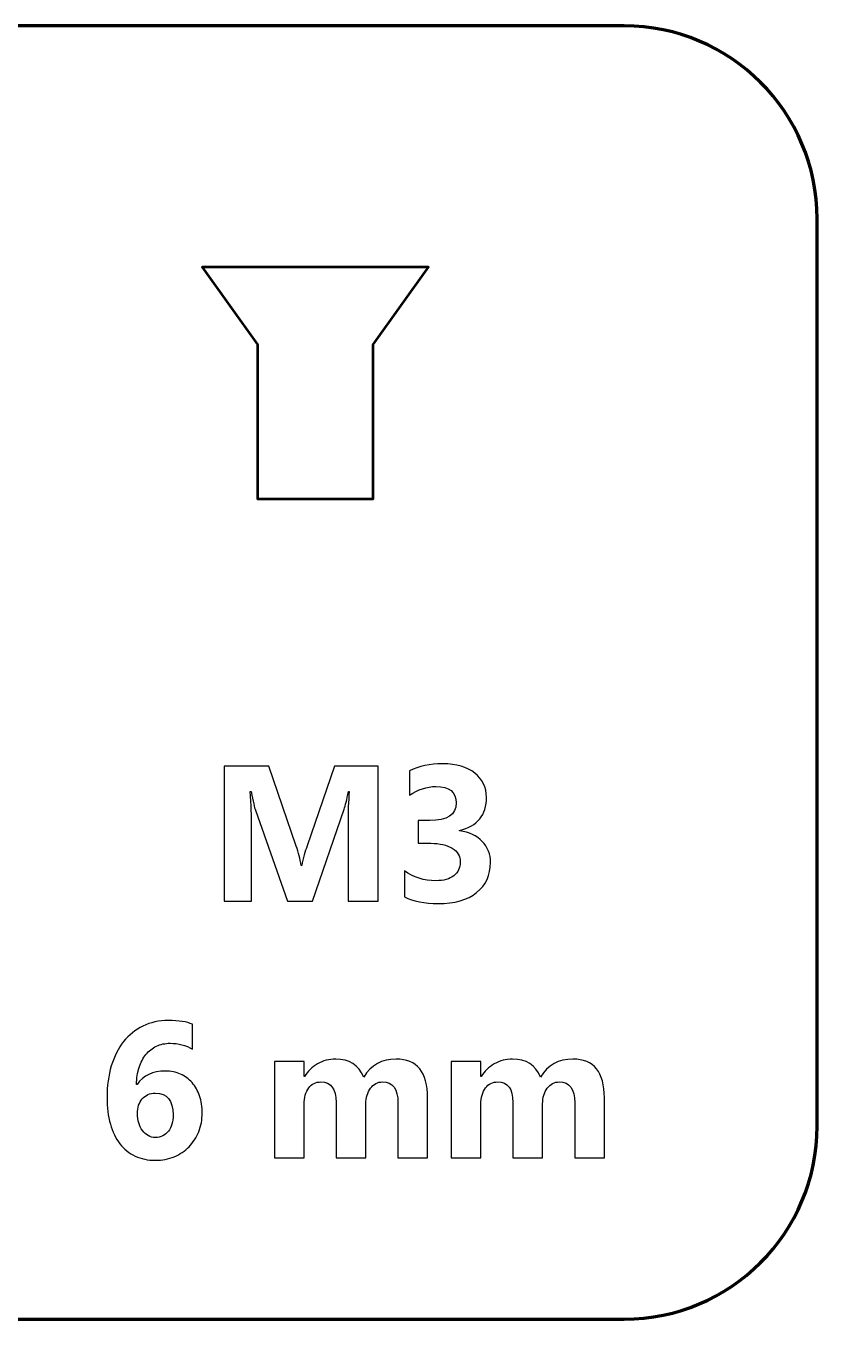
# Model space of a CAD drawing. Header units: centimetres. Extents: x -8 to 8, y -13.2 to 10.
# Drawn here: x -3.75 to -1.7, y 3.95 to 7.3 of the extents above; entities that cross this region are included whole.
import ezdxf

# ---------------------------------------------------------------- set-up
doc = ezdxf.new("R2010")
doc.units = ezdxf.units.CM
doc.header["$MEASUREMENT"] = 0
doc.layers.add('Layer 1', color=7, linetype='Continuous')

msp = doc.modelspace()

# ---------------------------------------------------------------- linework, layer by layer
at = {"layer": 'Layer 1', "lineweight": 100}
msp.add_open_spline([(-5.8, 4.45), (-5.8, 4.45), (-5.8, 6.8), (-5.8, 6.8), (-5.8, 6.8), (-5.8, 7.07614), (-5.57614, 7.3), (-5.3, 7.3), (-5.3, 7.3), (-5.3, 7.3), (-2.2, 7.3), (-2.2, 7.3), (-2.2, 7.3), (-1.92386, 7.3), (-1.7, 7.07614), (-1.7, 6.8), (-1.7, 6.8), (-1.7, 6.8), (-1.7, 4.45), (-1.7, 4.45), (-1.7, 4.45), (-1.7, 4.17386), (-1.92386, 3.95), (-2.2, 3.95), (-2.2, 3.95), (-2.2, 3.95), (-5.3, 3.95), (-5.3, 3.95), (-5.3, 3.95), (-5.57614, 3.95), (-5.8, 4.17386), (-5.8, 4.45)], degree=3, knots=[0, 0, 0, 0, 0.1111111, 0.1111111, 0.1111111, 0.1111111, 0.2222222, 0.2222222, 0.2222222, 0.2222222, 0.3333333, 0.3333333, 0.3333333, 0.3333333, 0.4444444, 0.4444444, 0.4444444, 0.4444444, 0.5555556, 0.5555556, 0.5555556, 0.5555556, 0.6666667, 0.6666667, 0.6666667, 0.6666667, 0.7777778, 0.7777778, 0.7777778, 0.7777778, 1, 1, 1, 1], dxfattribs=at)
at = {"layer": 'Layer 1', "lineweight": 53}
msp.add_open_spline([(-3.15, 6.675), (-3.15, 6.675), (-2.85, 6.675), (-2.85, 6.675), (-2.85, 6.675), (-2.85, 6.675), (-2.707, 6.675), (-2.707, 6.675), (-2.707, 6.675), (-2.707, 6.675), (-2.85, 6.475), (-2.85, 6.475), (-2.85, 6.475), (-2.85, 6.475), (-2.85, 6.075), (-2.85, 6.075), (-2.85, 6.075), (-2.85, 6.075), (-3.15, 6.075), (-3.15, 6.075), (-3.15, 6.075), (-3.15, 6.075), (-3.15, 6.475), (-3.15, 6.475), (-3.15, 6.475), (-3.15, 6.475), (-3.293, 6.675), (-3.293, 6.675), (-3.293, 6.675), (-3.293, 6.675), (-3.15, 6.675), (-3.15, 6.675)], degree=3, knots=[0, 0, 0, 0, 0.1111111, 0.1111111, 0.1111111, 0.1111111, 0.2222222, 0.2222222, 0.2222222, 0.2222222, 0.3333333, 0.3333333, 0.3333333, 0.3333333, 0.4444444, 0.4444444, 0.4444444, 0.4444444, 0.5555556, 0.5555556, 0.5555556, 0.5555556, 0.6666667, 0.6666667, 0.6666667, 0.6666667, 0.7777778, 0.7777778, 0.7777778, 0.7777778, 1, 1, 1, 1], dxfattribs=at)
at = {"layer": 'Layer 1'}
for points, knots in [([(-2.83741, 5.03258), (-2.83741, 5.03258), (-2.91533, 5.03258), (-2.91533, 5.03258), (-2.91533, 5.03258), (-2.91533, 5.03258), (-2.91533, 5.24208), (-2.91533, 5.24208), (-2.91533, 5.24208), (-2.91533, 5.26466), (-2.91433, 5.28966), (-2.91241, 5.317), (-2.91241, 5.317), (-2.91241, 5.317), (-2.91433, 5.317), (-2.91433, 5.317), (-2.91433, 5.317), (-2.91841, 5.2955), (-2.92208, 5.28008), (-2.92533, 5.27058), (-2.92533, 5.27058), (-2.92533, 5.27058), (-3.00733, 5.03258), (-3.00733, 5.03258), (-3.00733, 5.03258), (-3.00733, 5.03258), (-3.07183, 5.03258), (-3.07183, 5.03258), (-3.07183, 5.03258), (-3.07183, 5.03258), (-3.15533, 5.26816), (-3.15533, 5.26816), (-3.15533, 5.26816), (-3.15758, 5.2745), (-3.16124, 5.29083), (-3.16633, 5.317), (-3.16633, 5.317), (-3.16633, 5.317), (-3.16849, 5.317), (-3.16849, 5.317), (-3.16849, 5.317), (-3.16641, 5.2825), (-3.16533, 5.25225), (-3.16533, 5.22616), (-3.16533, 5.22616), (-3.16533, 5.22616), (-3.16533, 5.03258), (-3.16533, 5.03258), (-3.16533, 5.03258), (-3.16533, 5.03258), (-3.23641, 5.03258), (-3.23641, 5.03258), (-3.23641, 5.03258), (-3.23641, 5.03258), (-3.23641, 5.38266), (-3.23641, 5.38266), (-3.23641, 5.38266), (-3.23641, 5.38266), (-3.12091, 5.38266), (-3.12091, 5.38266), (-3.12091, 5.38266), (-3.12091, 5.38266), (-3.04933, 5.17516), (-3.04933, 5.17516), (-3.04933, 5.17516), (-3.04366, 5.15858), (-3.03949, 5.14191), (-3.03691, 5.12508), (-3.03691, 5.12508), (-3.03691, 5.12508), (-3.03541, 5.12508), (-3.03541, 5.12508), (-3.03541, 5.12508), (-3.03108, 5.1445), (-3.02641, 5.16133), (-3.02149, 5.17566), (-3.02149, 5.17566), (-3.02149, 5.17566), (-2.94999, 5.38266), (-2.94999, 5.38266), (-2.94999, 5.38266), (-2.94999, 5.38266), (-2.83741, 5.38266), (-2.83741, 5.38266), (-2.83741, 5.38266), (-2.83741, 5.38266), (-2.83741, 5.03258), (-2.83741, 5.03258)], [0, 0, 0, 0, 0.0434783, 0.0434783, 0.0434783, 0.0434783, 0.0869565, 0.0869565, 0.0869565, 0.0869565, 0.1304348, 0.1304348, 0.1304348, 0.1304348, 0.173913, 0.173913, 0.173913, 0.173913, 0.2173913, 0.2173913, 0.2173913, 0.2173913, 0.2608696, 0.2608696, 0.2608696, 0.2608696, 0.3043478, 0.3043478, 0.3043478, 0.3043478, 0.3478261, 0.3478261, 0.3478261, 0.3478261, 0.3913043, 0.3913043, 0.3913043, 0.3913043, 0.4347826, 0.4347826, 0.4347826, 0.4347826, 0.4782609, 0.4782609, 0.4782609, 0.4782609, 0.5217391, 0.5217391, 0.5217391, 0.5217391, 0.5652174, 0.5652174, 0.5652174, 0.5652174, 0.6086957, 0.6086957, 0.6086957, 0.6086957, 0.6521739, 0.6521739, 0.6521739, 0.6521739, 0.6956522, 0.6956522, 0.6956522, 0.6956522, 0.7391304, 0.7391304, 0.7391304, 0.7391304, 0.7826087, 0.7826087, 0.7826087, 0.7826087, 0.826087, 0.826087, 0.826087, 0.826087, 0.8695652, 0.8695652, 0.8695652, 0.8695652, 0.9130435, 0.9130435, 0.9130435, 0.9130435, 1, 1, 1, 1]), ([(-2.76933, 5.04408), (-2.76933, 5.04408), (-2.76933, 5.11116), (-2.76933, 5.11116), (-2.76933, 5.11116), (-2.74591, 5.09408), (-2.71858, 5.08558), (-2.68733, 5.08558), (-2.68733, 5.08558), (-2.66758, 5.08558), (-2.65224, 5.08983), (-2.64133, 5.09825), (-2.64133, 5.09825), (-2.63033, 5.10675), (-2.62483, 5.1185), (-2.62483, 5.13366), (-2.62483, 5.13366), (-2.62483, 5.14925), (-2.63158, 5.16133), (-2.64516, 5.16983), (-2.64516, 5.16983), (-2.65883, 5.17825), (-2.67749, 5.1825), (-2.70124, 5.1825), (-2.70124, 5.1825), (-2.70124, 5.1825), (-2.73366, 5.1825), (-2.73366, 5.1825), (-2.73366, 5.1825), (-2.73366, 5.1825), (-2.73366, 5.24158), (-2.73366, 5.24158), (-2.73366, 5.24158), (-2.73366, 5.24158), (-2.70366, 5.24158), (-2.70366, 5.24158), (-2.70366, 5.24158), (-2.65808, 5.24158), (-2.63533, 5.25666), (-2.63533, 5.287), (-2.63533, 5.287), (-2.63533, 5.3155), (-2.65283, 5.32966), (-2.68783, 5.32966), (-2.68783, 5.32966), (-2.71124, 5.32966), (-2.73399, 5.32216), (-2.75616, 5.307), (-2.75616, 5.307), (-2.75616, 5.307), (-2.75616, 5.37), (-2.75616, 5.37), (-2.75616, 5.37), (-2.73158, 5.38233), (-2.70291, 5.38858), (-2.67024, 5.38858), (-2.67024, 5.38858), (-2.63441, 5.38858), (-2.60658, 5.3805), (-2.58658, 5.36433), (-2.58658, 5.36433), (-2.56666, 5.34825), (-2.55666, 5.32733), (-2.55666, 5.30166), (-2.55666, 5.30166), (-2.55666, 5.25591), (-2.57991, 5.22725), (-2.62624, 5.21566), (-2.62624, 5.21566), (-2.62624, 5.21566), (-2.62624, 5.2145), (-2.62624, 5.2145), (-2.62624, 5.2145), (-2.60158, 5.21141), (-2.58199, 5.20241), (-2.56766, 5.1875), (-2.56766, 5.1875), (-2.55333, 5.17258), (-2.54616, 5.15433), (-2.54616, 5.13266), (-2.54616, 5.13266), (-2.54616, 5.1), (-2.55816, 5.07408), (-2.58208, 5.05508), (-2.58208, 5.05508), (-2.60599, 5.036), (-2.63908, 5.0265), (-2.68124, 5.0265), (-2.68124, 5.0265), (-2.71733, 5.0265), (-2.74674, 5.03233), (-2.76933, 5.04408)], [0, 0, 0, 0, 0.0416667, 0.0416667, 0.0416667, 0.0416667, 0.0833333, 0.0833333, 0.0833333, 0.0833333, 0.125, 0.125, 0.125, 0.125, 0.1666667, 0.1666667, 0.1666667, 0.1666667, 0.2083333, 0.2083333, 0.2083333, 0.2083333, 0.25, 0.25, 0.25, 0.25, 0.2916667, 0.2916667, 0.2916667, 0.2916667, 0.3333333, 0.3333333, 0.3333333, 0.3333333, 0.375, 0.375, 0.375, 0.375, 0.4166667, 0.4166667, 0.4166667, 0.4166667, 0.4583333, 0.4583333, 0.4583333, 0.4583333, 0.5, 0.5, 0.5, 0.5, 0.5416667, 0.5416667, 0.5416667, 0.5416667, 0.5833333, 0.5833333, 0.5833333, 0.5833333, 0.625, 0.625, 0.625, 0.625, 0.6666667, 0.6666667, 0.6666667, 0.6666667, 0.7083333, 0.7083333, 0.7083333, 0.7083333, 0.75, 0.75, 0.75, 0.75, 0.7916667, 0.7916667, 0.7916667, 0.7916667, 0.8333333, 0.8333333, 0.8333333, 0.8333333, 0.875, 0.875, 0.875, 0.875, 0.9166667, 0.9166667, 0.9166667, 0.9166667, 1, 1, 1, 1]), ([(-3.29312, 4.48392), (-3.29312, 4.46667), (-3.29612, 4.45058), (-3.30212, 4.43558), (-3.30212, 4.43558), (-3.3082, 4.42067), (-3.31654, 4.40767), (-3.32729, 4.39667), (-3.32729, 4.39667), (-3.33804, 4.38567), (-3.35079, 4.37708), (-3.36562, 4.37083), (-3.36562, 4.37083), (-3.38045, 4.3645), (-3.39662, 4.36142), (-3.4142, 4.36142), (-3.4142, 4.36142), (-3.43387, 4.36142), (-3.45154, 4.36508), (-3.46704, 4.37242), (-3.46704, 4.37242), (-3.48262, 4.37967), (-3.49579, 4.39033), (-3.50654, 4.40425), (-3.50654, 4.40425), (-3.5172, 4.41817), (-3.52545, 4.43525), (-3.53112, 4.45542), (-3.53112, 4.45542), (-3.53687, 4.47558), (-3.5397, 4.49842), (-3.5397, 4.524), (-3.5397, 4.524), (-3.5397, 4.55408), (-3.53604, 4.58142), (-3.52862, 4.60592), (-3.52862, 4.60592), (-3.5212, 4.63042), (-3.51062, 4.65133), (-3.49687, 4.66875), (-3.49687, 4.66875), (-3.48312, 4.68617), (-3.46645, 4.69967), (-3.44695, 4.70917), (-3.44695, 4.70917), (-3.42737, 4.71867), (-3.40545, 4.7235), (-3.38104, 4.7235), (-3.38104, 4.7235), (-3.35395, 4.7235), (-3.33304, 4.72025), (-3.31804, 4.71392), (-3.31804, 4.71392), (-3.31804, 4.71392), (-3.31804, 4.6495), (-3.31804, 4.6495), (-3.31804, 4.6495), (-3.33579, 4.65958), (-3.35512, 4.66458), (-3.37612, 4.66458), (-3.37612, 4.66458), (-3.38912, 4.66458), (-3.40095, 4.66208), (-3.41154, 4.65708), (-3.41154, 4.65708), (-3.42212, 4.652), (-3.4312, 4.64483), (-3.43879, 4.63558), (-3.43879, 4.63558), (-3.44629, 4.62625), (-3.45229, 4.61508), (-3.45654, 4.602), (-3.45654, 4.602), (-3.46087, 4.58892), (-3.4632, 4.57425), (-3.46354, 4.55817), (-3.46354, 4.55817), (-3.46354, 4.55817), (-3.46204, 4.55817), (-3.46204, 4.55817), (-3.46204, 4.55817), (-3.44545, 4.58117), (-3.42095, 4.59258), (-3.38862, 4.59258), (-3.38862, 4.59258), (-3.37412, 4.59258), (-3.36095, 4.59), (-3.34929, 4.58475), (-3.34929, 4.58475), (-3.33754, 4.57958), (-3.32754, 4.57225), (-3.3192, 4.56267), (-3.3192, 4.56267), (-3.31095, 4.55317), (-3.30454, 4.54175), (-3.29995, 4.52842), (-3.29995, 4.52842), (-3.29537, 4.515), (-3.29312, 4.50025), (-3.29312, 4.48392)], [0, 0, 0, 0, 0.0384615, 0.0384615, 0.0384615, 0.0384615, 0.0769231, 0.0769231, 0.0769231, 0.0769231, 0.1153846, 0.1153846, 0.1153846, 0.1153846, 0.1538462, 0.1538462, 0.1538462, 0.1538462, 0.1923077, 0.1923077, 0.1923077, 0.1923077, 0.2307692, 0.2307692, 0.2307692, 0.2307692, 0.2692308, 0.2692308, 0.2692308, 0.2692308, 0.3076923, 0.3076923, 0.3076923, 0.3076923, 0.3461538, 0.3461538, 0.3461538, 0.3461538, 0.3846154, 0.3846154, 0.3846154, 0.3846154, 0.4230769, 0.4230769, 0.4230769, 0.4230769, 0.4615385, 0.4615385, 0.4615385, 0.4615385, 0.5, 0.5, 0.5, 0.5, 0.5384615, 0.5384615, 0.5384615, 0.5384615, 0.5769231, 0.5769231, 0.5769231, 0.5769231, 0.6153846, 0.6153846, 0.6153846, 0.6153846, 0.6538462, 0.6538462, 0.6538462, 0.6538462, 0.6923077, 0.6923077, 0.6923077, 0.6923077, 0.7307692, 0.7307692, 0.7307692, 0.7307692, 0.7692308, 0.7692308, 0.7692308, 0.7692308, 0.8076923, 0.8076923, 0.8076923, 0.8076923, 0.8461538, 0.8461538, 0.8461538, 0.8461538, 0.8846154, 0.8846154, 0.8846154, 0.8846154, 0.9230769, 0.9230769, 0.9230769, 0.9230769, 1, 1, 1, 1]), ([(-2.7092, 4.3675), (-2.7092, 4.3675), (-2.78612, 4.3675), (-2.78612, 4.3675), (-2.78612, 4.3675), (-2.78612, 4.3675), (-2.78612, 4.51008), (-2.78612, 4.51008), (-2.78612, 4.51008), (-2.78612, 4.54642), (-2.79945, 4.5645), (-2.82612, 4.5645), (-2.82612, 4.5645), (-2.83879, 4.5645), (-2.84912, 4.55908), (-2.85712, 4.54817), (-2.85712, 4.54817), (-2.86512, 4.53725), (-2.86912, 4.52367), (-2.86912, 4.50742), (-2.86912, 4.50742), (-2.86912, 4.50742), (-2.86912, 4.3675), (-2.86912, 4.3675), (-2.86912, 4.3675), (-2.86912, 4.3675), (-2.9462, 4.3675), (-2.9462, 4.3675), (-2.9462, 4.3675), (-2.9462, 4.3675), (-2.9462, 4.51158), (-2.9462, 4.51158), (-2.9462, 4.51158), (-2.9462, 4.54683), (-2.95937, 4.5645), (-2.98554, 4.5645), (-2.98554, 4.5645), (-2.9987, 4.5645), (-3.00929, 4.55933), (-3.01712, 4.54892), (-3.01712, 4.54892), (-3.02504, 4.5385), (-3.02904, 4.52433), (-3.02904, 4.50642), (-3.02904, 4.50642), (-3.02904, 4.50642), (-3.02904, 4.3675), (-3.02904, 4.3675), (-3.02904, 4.3675), (-3.02904, 4.3675), (-3.10612, 4.3675), (-3.10612, 4.3675), (-3.10612, 4.3675), (-3.10612, 4.3675), (-3.10612, 4.6175), (-3.10612, 4.6175), (-3.10612, 4.6175), (-3.10612, 4.6175), (-3.02904, 4.6175), (-3.02904, 4.6175), (-3.02904, 4.6175), (-3.02904, 4.6175), (-3.02904, 4.57842), (-3.02904, 4.57842), (-3.02904, 4.57842), (-3.02904, 4.57842), (-3.02804, 4.57842), (-3.02804, 4.57842), (-3.02804, 4.57842), (-3.02004, 4.59175), (-3.00887, 4.60267), (-2.99445, 4.611), (-2.99445, 4.611), (-2.98004, 4.61942), (-2.96429, 4.62358), (-2.9472, 4.62358), (-2.9472, 4.62358), (-2.91187, 4.62358), (-2.8877, 4.60808), (-2.8747, 4.577), (-2.8747, 4.577), (-2.85562, 4.60808), (-2.8277, 4.62358), (-2.7907, 4.62358), (-2.7907, 4.62358), (-2.73637, 4.62358), (-2.7092, 4.59008), (-2.7092, 4.523), (-2.7092, 4.523), (-2.7092, 4.523), (-2.7092, 4.3675), (-2.7092, 4.3675)], [0, 0, 0, 0, 0.0416667, 0.0416667, 0.0416667, 0.0416667, 0.0833333, 0.0833333, 0.0833333, 0.0833333, 0.125, 0.125, 0.125, 0.125, 0.1666667, 0.1666667, 0.1666667, 0.1666667, 0.2083333, 0.2083333, 0.2083333, 0.2083333, 0.25, 0.25, 0.25, 0.25, 0.2916667, 0.2916667, 0.2916667, 0.2916667, 0.3333333, 0.3333333, 0.3333333, 0.3333333, 0.375, 0.375, 0.375, 0.375, 0.4166667, 0.4166667, 0.4166667, 0.4166667, 0.4583333, 0.4583333, 0.4583333, 0.4583333, 0.5, 0.5, 0.5, 0.5, 0.5416667, 0.5416667, 0.5416667, 0.5416667, 0.5833333, 0.5833333, 0.5833333, 0.5833333, 0.625, 0.625, 0.625, 0.625, 0.6666667, 0.6666667, 0.6666667, 0.6666667, 0.7083333, 0.7083333, 0.7083333, 0.7083333, 0.75, 0.75, 0.75, 0.75, 0.7916667, 0.7916667, 0.7916667, 0.7916667, 0.8333333, 0.8333333, 0.8333333, 0.8333333, 0.875, 0.875, 0.875, 0.875, 0.9166667, 0.9166667, 0.9166667, 0.9166667, 1, 1, 1, 1]), ([(-2.2512, 4.3675), (-2.2512, 4.3675), (-2.32812, 4.3675), (-2.32812, 4.3675), (-2.32812, 4.3675), (-2.32812, 4.3675), (-2.32812, 4.51008), (-2.32812, 4.51008), (-2.32812, 4.51008), (-2.32812, 4.54642), (-2.34145, 4.5645), (-2.36812, 4.5645), (-2.36812, 4.5645), (-2.38079, 4.5645), (-2.39112, 4.55908), (-2.39912, 4.54817), (-2.39912, 4.54817), (-2.40712, 4.53725), (-2.41112, 4.52367), (-2.41112, 4.50742), (-2.41112, 4.50742), (-2.41112, 4.50742), (-2.41112, 4.3675), (-2.41112, 4.3675), (-2.41112, 4.3675), (-2.41112, 4.3675), (-2.4882, 4.3675), (-2.4882, 4.3675), (-2.4882, 4.3675), (-2.4882, 4.3675), (-2.4882, 4.51158), (-2.4882, 4.51158), (-2.4882, 4.51158), (-2.4882, 4.54683), (-2.50137, 4.5645), (-2.52754, 4.5645), (-2.52754, 4.5645), (-2.5407, 4.5645), (-2.55129, 4.55933), (-2.55912, 4.54892), (-2.55912, 4.54892), (-2.56704, 4.5385), (-2.57104, 4.52433), (-2.57104, 4.50642), (-2.57104, 4.50642), (-2.57104, 4.50642), (-2.57104, 4.3675), (-2.57104, 4.3675), (-2.57104, 4.3675), (-2.57104, 4.3675), (-2.64812, 4.3675), (-2.64812, 4.3675), (-2.64812, 4.3675), (-2.64812, 4.3675), (-2.64812, 4.6175), (-2.64812, 4.6175), (-2.64812, 4.6175), (-2.64812, 4.6175), (-2.57104, 4.6175), (-2.57104, 4.6175), (-2.57104, 4.6175), (-2.57104, 4.6175), (-2.57104, 4.57842), (-2.57104, 4.57842), (-2.57104, 4.57842), (-2.57104, 4.57842), (-2.57004, 4.57842), (-2.57004, 4.57842), (-2.57004, 4.57842), (-2.56204, 4.59175), (-2.55087, 4.60267), (-2.53645, 4.611), (-2.53645, 4.611), (-2.52204, 4.61942), (-2.50629, 4.62358), (-2.4892, 4.62358), (-2.4892, 4.62358), (-2.45387, 4.62358), (-2.4297, 4.60808), (-2.4167, 4.577), (-2.4167, 4.577), (-2.39762, 4.60808), (-2.3697, 4.62358), (-2.3327, 4.62358), (-2.3327, 4.62358), (-2.27837, 4.62358), (-2.2512, 4.59008), (-2.2512, 4.523), (-2.2512, 4.523), (-2.2512, 4.523), (-2.2512, 4.3675), (-2.2512, 4.3675)], [0, 0, 0, 0, 0.0416667, 0.0416667, 0.0416667, 0.0416667, 0.0833333, 0.0833333, 0.0833333, 0.0833333, 0.125, 0.125, 0.125, 0.125, 0.1666667, 0.1666667, 0.1666667, 0.1666667, 0.2083333, 0.2083333, 0.2083333, 0.2083333, 0.25, 0.25, 0.25, 0.25, 0.2916667, 0.2916667, 0.2916667, 0.2916667, 0.3333333, 0.3333333, 0.3333333, 0.3333333, 0.375, 0.375, 0.375, 0.375, 0.4166667, 0.4166667, 0.4166667, 0.4166667, 0.4583333, 0.4583333, 0.4583333, 0.4583333, 0.5, 0.5, 0.5, 0.5, 0.5416667, 0.5416667, 0.5416667, 0.5416667, 0.5833333, 0.5833333, 0.5833333, 0.5833333, 0.625, 0.625, 0.625, 0.625, 0.6666667, 0.6666667, 0.6666667, 0.6666667, 0.7083333, 0.7083333, 0.7083333, 0.7083333, 0.75, 0.75, 0.75, 0.75, 0.7916667, 0.7916667, 0.7916667, 0.7916667, 0.8333333, 0.8333333, 0.8333333, 0.8333333, 0.875, 0.875, 0.875, 0.875, 0.9166667, 0.9166667, 0.9166667, 0.9166667, 1, 1, 1, 1]), ([(-3.36854, 4.47908), (-3.36854, 4.51667), (-3.38395, 4.5355), (-3.4147, 4.5355), (-3.4147, 4.5355), (-3.4217, 4.5355), (-3.42804, 4.53417), (-3.43379, 4.53158), (-3.43379, 4.53158), (-3.43945, 4.529), (-3.44429, 4.52533), (-3.44837, 4.52058), (-3.44837, 4.52058), (-3.45245, 4.51583), (-3.45562, 4.51025), (-3.45779, 4.50383), (-3.45779, 4.50383), (-3.45995, 4.49742), (-3.46112, 4.49033), (-3.46112, 4.4825), (-3.46112, 4.4825), (-3.46112, 4.47383), (-3.45995, 4.46583), (-3.4577, 4.45833), (-3.4577, 4.45833), (-3.45537, 4.45083), (-3.4522, 4.44425), (-3.44804, 4.43867), (-3.44804, 4.43867), (-3.44387, 4.43308), (-3.43895, 4.42858), (-3.43329, 4.42533), (-3.43329, 4.42533), (-3.42754, 4.42208), (-3.4212, 4.4205), (-3.4142, 4.4205), (-3.4142, 4.4205), (-3.4072, 4.4205), (-3.40095, 4.42192), (-3.39529, 4.42475), (-3.39529, 4.42475), (-3.3897, 4.42758), (-3.38487, 4.43158), (-3.38087, 4.43675), (-3.38087, 4.43675), (-3.37687, 4.44183), (-3.37387, 4.448), (-3.3717, 4.45525), (-3.3717, 4.45525), (-3.36962, 4.4625), (-3.36854, 4.47042), (-3.36854, 4.47908)], [0, 0, 0, 0, 0.0714286, 0.0714286, 0.0714286, 0.0714286, 0.1428571, 0.1428571, 0.1428571, 0.1428571, 0.2142857, 0.2142857, 0.2142857, 0.2142857, 0.2857143, 0.2857143, 0.2857143, 0.2857143, 0.3571429, 0.3571429, 0.3571429, 0.3571429, 0.4285714, 0.4285714, 0.4285714, 0.4285714, 0.5, 0.5, 0.5, 0.5, 0.5714286, 0.5714286, 0.5714286, 0.5714286, 0.6428571, 0.6428571, 0.6428571, 0.6428571, 0.7142857, 0.7142857, 0.7142857, 0.7142857, 0.7857143, 0.7857143, 0.7857143, 0.7857143, 0.8571429, 0.8571429, 0.8571429, 0.8571429, 1, 1, 1, 1])]:
    msp.add_open_spline(points, degree=3, knots=knots, dxfattribs=at)

doc.saveas('drawing.dxf')
